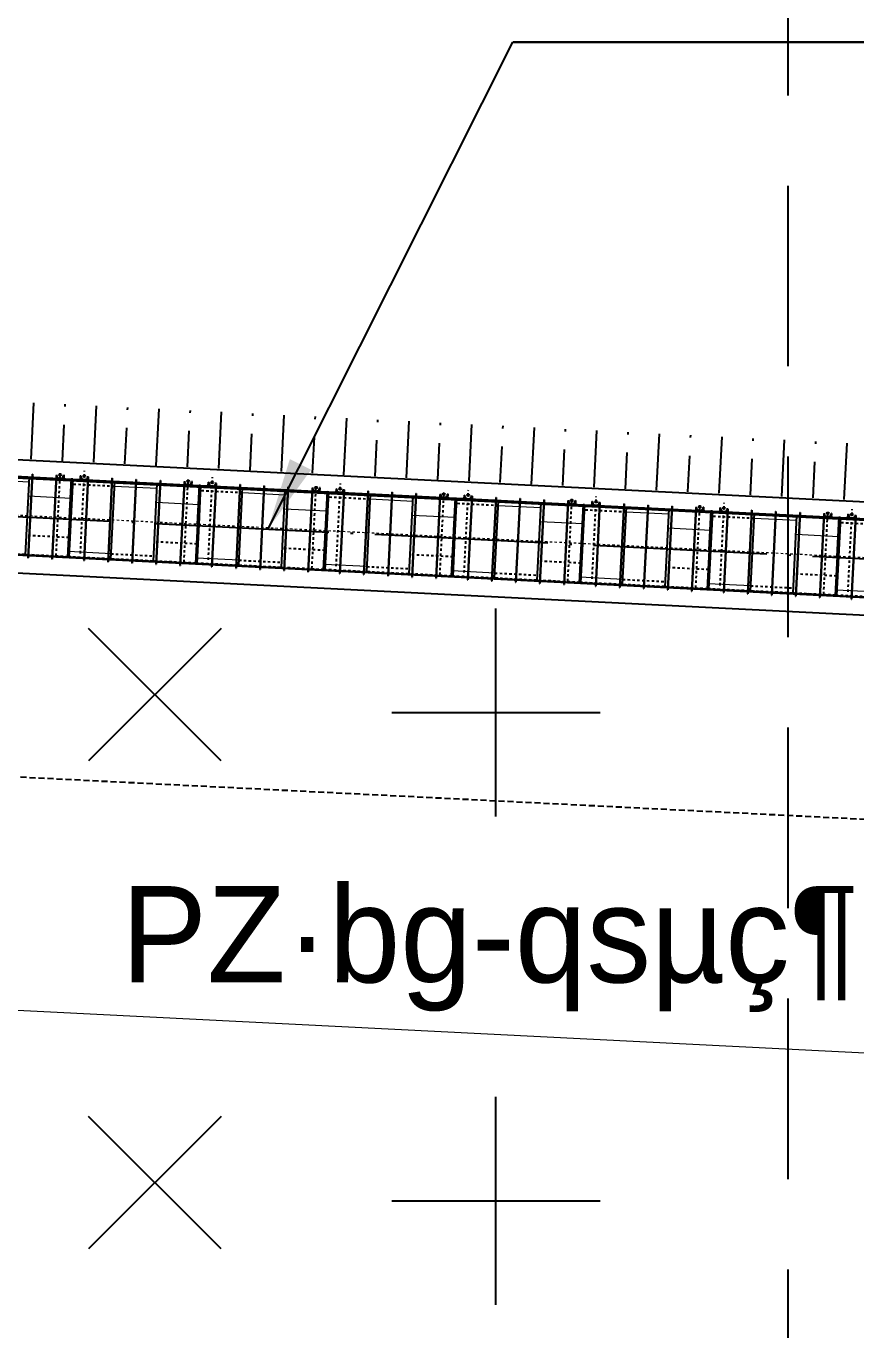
# Model space of a CAD drawing. Header units: inches. Extents: x 444671 to 463716, y 1783086 to 1794968.
# Drawn here: x 457540.9 to 457575.3, y 1787099.6 to 1787153.7 of the extents above; entities that cross this region are included whole.
import ezdxf

# ---------------------------------------------------------------- set-up
doc = ezdxf.new("R2010")
doc.units = ezdxf.units.IN
doc.header["$MEASUREMENT"] = 0
for name, pattern in [('ACAD_ISO04W100', [30, 24, -3, 0, -3]), ('CENTER', [2, 1.25, -0.25, 0.25, -0.25]), ('DASHED2', [9.525, 6.35, -3.175]), ('HIDDEN', [0.375, 0.25, -0.125])]:
    doc.linetypes.add(name, pattern=pattern)
for name, color, linetype in [('4', 4, 'Continuous'), ('Bao', 137, 'Continuous'), ('CONGTRINH', 2, 'Continuous'), ('CTTRINH', 4, 'Continuous'), ('Dc', 10, 'Continuous'), ('Dong', 252, 'HIDDEN'), ('KHUAT', 8, 'DASHED2'), ('Tam', 1, 'CENTER'), ('Text', 3, 'Continuous'), ('Thachhoc', 125, 'Continuous'), ('Tim', 1, 'ACAD_ISO04W100')]:
    doc.layers.add(name, color=color, linetype=linetype)
doc.layers.add('manh', color=128, linetype='Continuous', lineweight=15)
doc.layers.add('Texdoi', color=40, linetype='Continuous', lineweight=15)
doc.styles.add('VNARIAL', font='')
doc.styles.get('VNARIAL').set_extended_font_data('.VnArial')
doc.linetypes.add('NEN_DA1', pattern='A,1.5,-0.15,["Y",Standard,S=0.2,R=0,X=-0.15,Y=-0.2],-0.005', length=1.655)
doc.dimstyles.new('1-1', dxfattribs={"dimtxt": 2, "dimasz": 2.5, "dimexe": 1, "dimexo": 0, "dimgap": 1, "dimtad": 1, "dimtoh": 1, "dimdec": 0, "dimzin": 0, "dimdsep": 46, "dimtxsty": 'Standard', "dimcen": 0.09, "dimclrd": 3, "dimclre": 3, "dimclrt": 4, "dimadec": 0, "dimazin": 0, "dimtfac": 1, "dimtdec": 0, "dimtmove": 0, "dimatfit": 0, "dimfxl": 0, "dimtolj": 1, "dimtzin": 0, "dimarcsym": 0})
doc.dimstyles.new('D2000', dxfattribs={"dimscale": 2, "dimtxt": 2, "dimasz": 1.5, "dimexe": 1, "dimexo": 1, "dimgap": 1, "dimtad": 1, "dimzin": 1, "dimdsep": 46, "dimtxsty": 'VNARIAL', "dimblk": 'ARCHTICK', "dimcen": 1.5, "dimdle": 1, "dimclrd": 140, "dimclre": 140, "dimclrt": 3, "dimadec": 0, "dimazin": 3, "dimtfac": 1, "dimtix": 1, "dimtmove": 2, "dimatfit": 3, "dimfxl": 0, "dimtolj": 1, "dimtzin": 0, "dimarcsym": 0})
doc.dimstyles.new('kt2000', dxfattribs={"dimscale": 0, "dimtxt": 4, "dimasz": 3, "dimexe": 2.5, "dimexo": 0, "dimgap": 1.3, "dimtad": 1, "dimzin": 0, "dimdsep": 46, "dimtxsty": 'VNARIAL', "dimblk1": 'OBLIQUE', "dimblk2": 'OBLIQUE', "dimsah": 1, "dimcen": 0.8, "dimdle": 2.5, "dimclrd": 256, "dimclre": 256, "dimclrt": 256, "dimaunit": 1, "dimadec": 1, "dimazin": 0, "dimtfac": 1, "dimtofl": 0, "dimtmove": 1, "dimatfit": 3, "dimfxl": 0, "dimtolj": 1, "dimtzin": 0, "dimarcsym": 0})

# ---------------------------------------------------------------- blocks, each defined once
blk = doc.blocks.new('_Oblique')
at = {"color": 0, "linetype": 'ByBlock', "lineweight": -2}
blk.add_line((-0.5, -0.5), (0.5, 0.5), dxfattribs=at)
blk = doc.blocks.new('*D147')
at = {"layer": 'Bao', "color": 3, "lineweight": -2, "ltscale": 0.2, "transparency": 16777216}
for p, q in [((-579388, 29016), (-580498, 6848)), ((-340377, 17046), (-341488, -5121)), ((-576253, 8305), (-345566, -3248))]:
    blk.add_line(p, q, dxfattribs=at)
at = {"layer": 'Bao', "color": 3, "ltscale": 0.2, "transparency": 16777216}
for points in [[(-576219, 8998), (-576288, 7611), (-580415, 8513)], [(-345531, -2555), (-345600, -3942), (-341404, -3457)]]:
    blk.add_solid(points, dxfattribs=at)
at = {"layer": 'Defpoints', "color": 0, "ltscale": 0.2, "transparency": 16777216}
for p in [(-579388, 29016), (-340377, 17046), (-341404, -3457)]:
    blk.add_point(p, dxfattribs=at)
at = {"layer": 'Bao', "color": 4, "ltscale": 0.2, "transparency": 16777216, "insert": (-460717, 6365), "char_height": 3333.33, "attachment_point": 5, "rotation": 357.133}
blk.add_mtext('\\A1;{\\f.VnArial|b0|i0|c0|p34;Ph©n ®o¹n 5}', dxfattribs=at)
blk = doc.blocks.new('_ArchTick')
at = {"color": 0, "linetype": 'ByBlock', "const_width": 0.15}
blk.add_lwpolyline([(-0.5, -0.5), (0.5, 0.5)], dxfattribs=at)
blk = doc.blocks.new('*D128')
at = {"layer": 'Defpoints', "color": 0, "transparency": 16777216}
for p in [(457521.427, 1787134.354), (457648.236, 1787128.02), (457647.696, 1787117.204)]:
    blk.add_point(p, dxfattribs=at)
at = {"layer": 'Dong', "color": 140, "lineweight": -2, "transparency": 16777216}
for p, q in [((457521.328, 1787132.357), (457520.787, 1787121.54)), ((457648.137, 1787126.023), (457647.596, 1787115.206)), ((457518.89, 1787123.638), (457649.694, 1787117.104))]:
    blk.add_line(p, q, dxfattribs=at)
at = {"layer": 'Dong', "color": 140, "lineweight": -2, "transparency": 16777216, "xscale": 3, "yscale": 3, "zscale": 3}
for p, rotation in [((457520.887, 1787123.538), 177.1404552488368), ((457647.696, 1787117.204), 357.1404552488368)]:
    blk.add_blockref('_ArchTick', p, dxfattribs=dict(at, rotation=rotation))
at = {"layer": 'Dong', "color": 3, "transparency": 16777216, "insert": (457584.493, 1787124.408), "char_height": 4, "attachment_point": 5, "rotation": 357.1405, "style": 'VNARIAL'}
blk.add_mtext('\\A1;126.97', dxfattribs=at)
blk = doc.blocks.new('A$C491C4D06')
at = {"layer": 'Bao'}
for p, q in [((-563341, 29832.5), (-558061.6, 29568.1)), ((-559991.2, 26424.7), (-559829.4, 29656.6)), ((-559715.5, 29771.1), (-559701.5, 29770.4)), ((-558716.7, 29721), (-558702.8, 29720.3)), ((-558701.3, 29750.3), (-558708.8, 29600.5)), ((-558409.1, 29585.5), (-558401.6, 29735.3)), ((-558381.7, 29734.3), (-558401.6, 29735.3)), ((-558389.2, 29584.5), (-558381.7, 29734.3)), ((-558089, 29579.5), (-558170.4, 27955.5)), ((-558142.6, 27950.1), (-558061.6, 29568.1)), ((-558029.1, 29576.5), (-558110.5, 27952.5)), ((-558089, 29579.5), (-558029.1, 29576.5)), ((-558029.6, 29566.5), (-552750.2, 29302.1)), ((-557718.5, 29701.1), (-557726, 29551.3)), ((-557718.5, 29701.1), (-557698.5, 29700.1)), ((-557698.5, 29700.1), (-557706, 29550.3)), ((-557406.4, 29535.3), (-557398.9, 29685.1)), ((-557400.4, 29655.1), (-557386.4, 29654.4)), ((-556447.7, 26247.2), (-556285.8, 29479.2)), ((-556401.6, 29605.1), (-556387.7, 29604.4)), ((-555402.9, 29555.1), (-555388.9, 29554.4)), ((-554679.9, 26158.7), (-554518, 29390.6)), ((-554404.2, 29505.1), (-554390.2, 29504.4)), ((-553405.4, 29455), (-553391.4, 29454.3)), ((-553389.9, 29484.3), (-553397.4, 29334.5)), ((-553097.8, 29319.5), (-553090.3, 29469.3)), ((-553070.3, 29468.3), (-553090.3, 29469.3)), ((-553077.8, 29318.5), (-553070.3, 29468.3)), ((-552777.7, 29313.5), (-552859, 27689.5)), ((-552831.3, 27684.1), (-552750.2, 29302.1)), ((-552717.8, 29310.5), (-552799.1, 27686.5)), ((-552777.7, 29313.5), (-552717.8, 29310.5)), ((-552718.3, 29300.5), (-547438.9, 29036.1)), ((-552407.2, 29435.1), (-552414.7, 29285.3)), ((-552407.2, 29435.1), (-552387.2, 29434.1)), ((-552387.2, 29434.1), (-552394.7, 29284.3)), ((-552095.1, 29269.3), (-552087.6, 29419.1)), ((-552089.1, 29389.1), (-552075.1, 29388.4)), ((-551090.3, 29339.1), (-551076.3, 29338.4)), ((-550091.6, 29289.1), (-550077.6, 29288.4)), ((-549092.8, 29239.1), (-549078.8, 29238.4)), ((-551136.3, 25981.2), (-550974.5, 29213.2)), ((-549368.5, 25892.7), (-549206.7, 29124.6)), ((-548094.1, 29189.1), (-548080.1, 29188.4)), ((-548078.6, 29218.3), (-548086.1, 29068.5)), ((-547786.5, 29053.5), (-547779, 29203.3)), ((-547759, 29202.3), (-547779, 29203.3)), ((-547766.5, 29052.5), (-547759, 29202.3)), ((-547466.4, 29047.5), (-547547.7, 27423.5)), ((-547519.9, 27418.1), (-547438.9, 29036.1)), ((-547406.4, 29044.5), (-547487.8, 27420.5)), ((-547466.4, 29047.5), (-547406.4, 29044.5)), ((-547406.9, 29034.5), (-542127.5, 28770.1)), ((-547095.8, 29169.1), (-547103.3, 29019.3)), ((-547095.8, 29169.1), (-547075.8, 29168.1)), ((-547075.8, 29168.1), (-547083.3, 29018.3)), ((-546783.7, 29003.3), (-546776.2, 29153.1)), ((-546777.7, 29123.1), (-546763.7, 29122.4)), ((-545825, 25715.2), (-545663.1, 28947.2)), ((-545779, 29073.1), (-545765, 29072.4)), ((-544780.2, 29023.1), (-544766.2, 29022.4)), ((-544057.2, 25626.7), (-543895.3, 28858.6)), ((-543781.5, 28973.1), (-543767.5, 28972.4)), ((-542782.7, 28923.1), (-542768.7, 28922.4)), ((-542767.2, 28952.3), (-542774.7, 28802.5)), ((-542475.1, 28787.5), (-542467.6, 28937.3)), ((-542447.6, 28936.3), (-542467.6, 28937.3)), ((-542455.1, 28786.5), (-542447.6, 28936.3)), ((-542155, 28781.5), (-542236.3, 27157.5)), ((-542208.6, 27152.1), (-542127.5, 28770.1)), ((-542095.1, 28778.5), (-542176.4, 27154.5)), ((-542155, 28781.5), (-542095.1, 28778.5)), ((-542095.6, 28768.5), (-536816.2, 28504.1)), ((-541784.5, 28903.1), (-541792, 28753.3)), ((-541784.5, 28903.1), (-541764.5, 28902.1)), ((-541764.5, 28902.1), (-541772, 28752.3)), ((-541472.4, 28737.3), (-541464.9, 28887.1)), ((-541466.4, 28857.1), (-541452.4, 28856.4)), ((-540467.6, 28807.1), (-540453.6, 28806.4)), ((-539468.9, 28757.1), (-539454.9, 28756.4)), ((-538470.1, 28707.1), (-538456.1, 28706.4)), ((-540513.6, 25449.2), (-540351.8, 28681.2)), ((-538745.9, 25360.7), (-538584, 28592.6)), ((-537471.4, 28657.1), (-537457.4, 28656.4)), ((-537455.9, 28686.3), (-537463.4, 28536.5)), ((-537163.8, 28521.5), (-537156.3, 28671.3)), ((-537136.3, 28670.3), (-537156.3, 28671.3)), ((-537143.8, 28520.5), (-537136.3, 28670.3)), ((-536843.7, 28515.5), (-536925, 26891.5)), ((-536897.2, 26886.1), (-536816.2, 28504.1)), ((-536783.7, 28512.5), (-536865.1, 26888.5)), ((-536843.7, 28515.5), (-536783.7, 28512.5)), ((-536784.2, 28502.5), (-531504.9, 28238.1)), ((-536473.1, 28637.1), (-536480.6, 28487.3)), ((-536473.1, 28637.1), (-536453.1, 28636.1)), ((-536453.1, 28636.1), (-536460.6, 28486.3)), ((-536161, 28471.3), (-536153.5, 28621.1)), ((-536155, 28591.1), (-536141, 28590.4)), ((-535202.3, 25183.2), (-535040.4, 28415.2)), ((-535156.3, 28541.1), (-535142.3, 28540.4)), ((-534157.5, 28491.1), (-534143.5, 28490.4)), ((-533434.5, 25094.7), (-533272.6, 28326.6)), ((-533158.8, 28441.1), (-533144.8, 28440.4)), ((-532160, 28391.1), (-532146, 28390.4)), ((-532144.5, 28420.3), (-532152, 28270.5)), ((-531852.4, 28255.5), (-531844.9, 28405.3)), ((-531824.9, 28404.3), (-531844.9, 28405.3)), ((-531832.4, 28254.5), (-531824.9, 28404.3)), ((-531532.3, 28249.5), (-531613.7, 26625.5)), ((-531585.9, 26620.1), (-531504.9, 28238.1)), ((-531472.4, 28246.5), (-531553.7, 26622.5)), ((-531532.3, 28249.5), (-531472.4, 28246.5)), ((-531472.9, 28236.5), (-526193.5, 27972.1)), ((-531161.8, 28371.1), (-531169.3, 28221.3)), ((-531161.8, 28371.1), (-531141.8, 28370.1)), ((-531141.8, 28370.1), (-531149.3, 28220.3)), ((-530849.7, 28205.3), (-530842.2, 28355.1)), ((-530843.7, 28325.2), (-530829.7, 28324.5)), ((-529844.9, 28275.1), (-529830.9, 28274.4)), ((-528846.2, 28225.1), (-528832.2, 28224.4)), ((-527847.4, 28175.1), (-527833.5, 28174.4)), ((-558166.6, 27951.3), (-558247.9, 26327.3)), ((-558134.4, 27953.7), (-558216.2, 26321.8)), ((-558106.7, 27948.3), (-558188, 26324.3)), ((-558170.4, 27955.5), (-558110.5, 27952.5)), ((-558166.6, 27951.3), (-558106.7, 27948.3)), ((-558134.6, 27949.7), (-558134.5, 27951.7)), ((-552855.2, 27685.3), (-552936.6, 26061.3)), ((-552823.1, 27687.7), (-552904.8, 26055.8)), ((-552795.3, 27682.3), (-552876.6, 26058.3)), ((-552859, 27689.5), (-552799.1, 27686.5)), ((-552855.2, 27685.3), (-552795.3, 27682.3)), ((-552823.3, 27683.7), (-552823.2, 27685.7)), ((-529891, 24917.2), (-529729.1, 28149.2)), ((-528123.2, 24828.7), (-527961.3, 28060.6)), ((-526848.7, 28125.1), (-526834.7, 28124.4)), ((-526833.2, 28154.3), (-526840.7, 28004.5)), ((-526541.1, 27989.5), (-526533.6, 28139.3)), ((-526513.6, 28138.3), (-526533.6, 28139.3)), ((-526521.1, 27988.5), (-526513.6, 28138.3)), ((-526221, 27983.5), (-526302.3, 26359.5)), ((-526274.5, 26354.1), (-526193.5, 27972.1)), ((-526161.1, 27980.5), (-526242.4, 26356.5)), ((-526221, 27983.5), (-526161.1, 27980.5)), ((-526161.6, 27970.5), (-520882.2, 27706.1)), ((-525850.4, 28105.1), (-525857.9, 27955.3)), ((-525850.4, 28105.1), (-525830.5, 28104.1)), ((-525830.5, 28104.1), (-525838, 27954.3)), ((-525538.3, 27939.3), (-525530.8, 28089.1)), ((-525532.3, 28059.2), (-525518.4, 28058.5)), ((-547543.9, 27419.3), (-547625.2, 25795.4)), ((-547511.7, 27421.7), (-547593.5, 25789.8)), ((-547484, 27416.3), (-547565.3, 25792.4)), ((-547547.7, 27423.5), (-547487.8, 27420.5)), ((-547543.9, 27419.3), (-547484, 27416.3)), ((-547511.9, 27417.7), (-547511.8, 27419.7)), ((-542232.6, 27153.3), (-542313.9, 25529.4)), ((-542200.4, 27155.7), (-542282.1, 25523.8)), ((-542172.6, 27150.3), (-542254, 25526.4)), ((-542236.3, 27157.5), (-542176.4, 27154.5)), ((-542232.6, 27153.3), (-542172.6, 27150.3)), ((-542200.6, 27151.7), (-542200.5, 27153.7)), ((-563526.8, 26601.7), (-558247.4, 26337.3)), ((-536921.2, 26887.3), (-537002.5, 25263.4)), ((-536889, 26889.7), (-536970.8, 25257.8)), ((-536861.3, 26884.3), (-536942.6, 25260.4)), ((-536925, 26891.5), (-536865.1, 26888.5)), ((-536921.2, 26887.3), (-536861.3, 26884.3)), ((-536889.2, 26885.7), (-536889.1, 26887.7)), ((-531609.9, 26621.3), (-531691.2, 24997.4)), ((-531577.7, 26623.7), (-531659.4, 24991.8)), ((-531549.9, 26618.3), (-531631.3, 24994.4)), ((-531613.7, 26625.5), (-531553.7, 26622.5)), ((-531609.9, 26621.3), (-531549.9, 26618.3)), ((-531577.9, 26619.7), (-531577.8, 26621.7)), ((-559889.4, 26299.4), (-559875.4, 26298.7)), ((-558890.6, 26249.4), (-558876.6, 26248.7)), ((-558247.9, 26327.3), (-558188, 26324.3)), ((-558215.5, 26335.7), (-552936.1, 26071.3)), ((-557574.3, 26183.5), (-557560.3, 26182.8)), ((-556575.5, 26133.5), (-556561.5, 26132.8)), ((-555576.8, 26083.4), (-555562.8, 26082.7)), ((-554578, 26033.4), (-554564, 26032.7)), ((-552936.6, 26061.3), (-552876.6, 26058.3)), ((-552904.1, 26069.7), (-547624.7, 25805.3)), ((-526298.5, 26355.3), (-526379.9, 24731.4)), ((-526266.4, 26357.7), (-526348.1, 24725.8)), ((-526238.6, 26352.3), (-526319.9, 24728.4)), ((-526302.3, 26359.5), (-526242.4, 26356.5)), ((-526298.5, 26355.3), (-526238.6, 26352.3)), ((-526266.6, 26353.7), (-526266.5, 26355.7)), ((-553579.3, 25983.4), (-553565.3, 25982.7)), ((-552262.9, 25917.5), (-552248.9, 25916.8)), ((-551264.2, 25867.5), (-551250.2, 25866.8)), ((-550265.4, 25817.4), (-550251.4, 25816.7)), ((-549266.7, 25767.4), (-549252.7, 25766.7)), ((-548267.9, 25717.4), (-548253.9, 25716.7)), ((-547625.2, 25795.4), (-547565.3, 25792.4)), ((-547592.8, 25803.8), (-542313.4, 25539.3)), ((-546951.6, 25651.5), (-546937.6, 25650.8)), ((-545952.8, 25601.5), (-545938.8, 25600.8)), ((-544954.1, 25551.4), (-544940.1, 25550.7)), ((-543955.3, 25501.4), (-543941.4, 25500.7)), ((-542956.6, 25451.4), (-542942.6, 25450.7)), ((-542313.9, 25529.4), (-542254, 25526.4)), ((-542281.4, 25537.8), (-537002, 25273.3)), ((-541640.2, 25385.5), (-541626.3, 25384.8)), ((-540641.5, 25335.5), (-540627.5, 25334.8)), ((-539642.7, 25285.5), (-539628.8, 25284.8)), ((-538644, 25235.4), (-538630, 25234.7)), ((-537645.2, 25185.4), (-537631.3, 25184.7)), ((-537002.5, 25263.4), (-536942.6, 25260.4)), ((-536970.1, 25271.8), (-531690.7, 25007.4)), ((-536328.9, 25119.5), (-536314.9, 25118.8)), ((-535330.1, 25069.5), (-535316.2, 25068.8)), ((-534331.4, 25019.5), (-534317.4, 25018.8)), ((-533332.6, 24969.4), (-533318.7, 24968.7)), ((-532333.9, 24919.4), (-532319.9, 24918.7)), ((-531691.2, 24997.4), (-531631.3, 24994.4)), ((-531658.7, 25005.8), (-526379.4, 24741.4)), ((-531017.5, 24853.5), (-531003.6, 24852.8)), ((-530018.8, 24803.5), (-530004.8, 24802.8)), ((-529020.1, 24753.5), (-529006.1, 24752.8)), ((-528021.3, 24703.4), (-528007.3, 24702.7)), ((-527022.6, 24653.4), (-527008.6, 24652.7)), ((-526379.9, 24731.4), (-526319.9, 24728.4)), ((-526347.4, 24739.8), (-521068, 24475.4)), ((-525706.2, 24587.5), (-525692.2, 24586.8))]:
    blk.add_line(p, q, dxfattribs=at)
at = {"layer": 'Bao', "ltscale": 0.2}
for p, q in [((-559715.5, 29771.1), (-559889.4, 26299.4)), ((-559701.5, 29770.4), (-559875.4, 26298.7)), ((-558716.7, 29721), (-558890.6, 26249.4)), ((-558702.8, 29720.3), (-558876.6, 26248.7)), ((-558053.6, 29567.7), (-558029.6, 29566.5)), ((-557400.4, 29655.1), (-557574.3, 26183.5)), ((-557386.4, 29654.4), (-557560.3, 26182.8)), ((-556401.6, 29605.1), (-556575.5, 26133.5)), ((-556387.7, 29604.4), (-556561.5, 26132.8)), ((-555402.9, 29555.1), (-555576.8, 26083.4)), ((-555388.9, 29554.4), (-555562.8, 26082.7)), ((-554404.2, 29505.1), (-554578, 26033.4)), ((-554390.2, 29504.4), (-554564, 26032.7)), ((-553405.4, 29455), (-553579.3, 25983.4)), ((-553391.4, 29454.3), (-553565.3, 25982.7)), ((-552742.2, 29301.7), (-552718.3, 29300.5)), ((-552089.1, 29389.1), (-552262.9, 25917.5)), ((-552075.1, 29388.4), (-552248.9, 25916.8)), ((-551090.3, 29339.1), (-551264.2, 25867.5)), ((-551076.3, 29338.4), (-551250.2, 25866.8)), ((-550091.6, 29289.1), (-550265.4, 25817.4)), ((-550077.6, 29288.4), (-550251.4, 25816.7)), ((-549092.8, 29239.1), (-549266.7, 25767.4)), ((-549078.8, 29238.4), (-549252.7, 25766.7)), ((-548094.1, 29189.1), (-548267.9, 25717.4)), ((-548080.1, 29188.4), (-548253.9, 25716.7)), ((-547430.9, 29035.7), (-547406.9, 29034.5)), ((-546777.7, 29123.1), (-546951.6, 25651.5)), ((-546763.7, 29122.4), (-546937.6, 25650.8)), ((-545779, 29073.1), (-545952.8, 25601.5)), ((-545765, 29072.4), (-545938.8, 25600.8)), ((-544780.2, 29023.1), (-544954.1, 25551.4)), ((-544766.2, 29022.4), (-544940.1, 25550.7)), ((-543781.5, 28973.1), (-543955.3, 25501.4)), ((-543767.5, 28972.4), (-543941.4, 25500.7)), ((-542782.7, 28923.1), (-542956.6, 25451.4)), ((-542768.7, 28922.4), (-542942.6, 25450.7)), ((-542119.6, 28769.7), (-542095.6, 28768.5)), ((-541466.4, 28857.1), (-541640.2, 25385.5)), ((-541452.4, 28856.4), (-541626.3, 25384.8)), ((-540467.6, 28807.1), (-540641.5, 25335.5)), ((-540453.6, 28806.4), (-540627.5, 25334.8)), ((-539468.9, 28757.1), (-539642.7, 25285.5)), ((-539454.9, 28756.4), (-539628.8, 25284.8)), ((-538470.1, 28707.1), (-538644, 25235.4)), ((-538456.1, 28706.4), (-538630, 25234.7)), ((-537471.4, 28657.1), (-537645.2, 25185.4)), ((-537457.4, 28656.4), (-537631.3, 25184.7)), ((-536808.2, 28503.7), (-536784.2, 28502.5)), ((-536155, 28591.1), (-536328.9, 25119.5)), ((-536141, 28590.4), (-536314.9, 25118.8)), ((-535156.3, 28541.1), (-535330.1, 25069.5)), ((-535142.3, 28540.4), (-535316.2, 25068.8)), ((-534157.5, 28491.1), (-534331.4, 25019.5)), ((-534143.5, 28490.4), (-534317.4, 25018.8)), ((-533158.8, 28441.1), (-533332.6, 24969.4)), ((-533144.8, 28440.4), (-533318.7, 24968.7)), ((-532160, 28391.1), (-532333.9, 24919.4)), ((-532146, 28390.4), (-532319.9, 24918.7)), ((-531496.9, 28237.7), (-531472.9, 28236.5)), ((-530843.7, 28325.2), (-531017.5, 24853.5)), ((-530829.7, 28324.5), (-531003.6, 24852.8)), ((-529844.9, 28275.1), (-530018.8, 24803.5)), ((-529830.9, 28274.4), (-530004.8, 24802.8)), ((-528846.2, 28225.1), (-529020.1, 24753.5)), ((-528832.2, 28224.4), (-529006.1, 24752.8)), ((-527847.4, 28175.1), (-528021.3, 24703.4)), ((-527833.5, 28174.4), (-528007.3, 24702.7)), ((-526848.7, 28125.1), (-527022.6, 24653.4)), ((-526834.7, 28124.4), (-527008.6, 24652.7)), ((-526185.5, 27971.7), (-526161.6, 27970.5)), ((-525532.3, 28059.2), (-525706.2, 24587.5)), ((-525518.4, 28058.5), (-525692.2, 24586.8))]:
    blk.add_line(p, q, dxfattribs=at)
at = {"layer": 'Bao'}
for centre in [(-558551.5, 29742.8), (-557548.7, 29692.6), (-553240.1, 29476.8), (-552237.4, 29426.6), (-547928.8, 29210.8), (-546926, 29160.6), (-542617.4, 28944.8), (-541614.7, 28894.6), (-537306.1, 28678.8), (-536303.3, 28628.6), (-531994.7, 28412.8), (-530992, 28362.6), (-526683.4, 28146.8), (-525680.6, 28096.6)]:
    blk.add_circle(centre, 40, dxfattribs=at)
for centre in [(-558551.5, 29742.8), (-557548.7, 29692.6), (-553240.1, 29476.8), (-552237.4, 29426.6), (-547928.8, 29210.8), (-546926, 29160.6), (-542617.4, 28944.8), (-541614.7, 28894.6), (-537306.1, 28678.8), (-536303.3, 28628.6), (-531994.7, 28412.8), (-530992, 28362.6), (-526683.4, 28146.8), (-525680.6, 28096.6)]:
    blk.add_arc(centre, 150, 357.13284, 177.13284, dxfattribs=at)
at = {"layer": 'KHUAT', "ltscale": 5}
for p, q in [((-563365.8, 29815.7), (-558062.5, 29550.1)), ((-558134.4, 27953.7), (-558053.6, 29567.7)), ((-556296.7, 29260.9), (-558064.5, 29349.5)), ((-558054.5, 29549.7), (-552751.1, 29284.1)), ((-552823.1, 27687.7), (-552742.2, 29301.7)), ((-552743.1, 29283.7), (-547439.8, 29018.1)), ((-550985.4, 28994.9), (-552753.2, 29083.5)), ((-547511.7, 27421.7), (-547430.9, 29035.7)), ((-545674, 28728.9), (-547441.8, 28817.5)), ((-547431.8, 29017.7), (-542128.4, 28752.1)), ((-542200.4, 27155.7), (-542119.6, 28769.7)), ((-542120.5, 28751.7), (-536817.1, 28486.1)), ((-540362.7, 28462.9), (-542130.5, 28551.5)), ((-536889, 26889.7), (-536808.2, 28503.7)), ((-535051.4, 28196.9), (-536819.1, 28285.5)), ((-536809.1, 28485.7), (-531505.8, 28220.1)), ((-531577.7, 26623.7), (-531496.9, 28237.7)), ((-531497.8, 28219.7), (-526194.4, 27954.1)), ((-558142.6, 27950.1), (-558223.4, 26336.1)), ((-552831.3, 27684.1), (-552912.1, 26070.1)), ((-529740, 27931), (-531507.8, 28019.5)), ((-526266.4, 26357.7), (-526185.5, 27971.7)), ((-524428.7, 27665), (-526196.5, 27753.5)), ((-526186.4, 27953.7), (-520883.1, 27688.1)), ((-558183.3, 27137.1), (-559951.1, 27225.7)), ((-547519.9, 27418.1), (-547600.8, 25804.1)), ((-542208.6, 27152.1), (-542289.4, 25538.1)), ((-563525.9, 26619.7), (-558222.5, 26354.1)), ((-552872, 26871.1), (-554639.8, 26959.7)), ((-547560.6, 26605.1), (-549328.4, 26693.7)), ((-536897.2, 26886.1), (-536978.1, 25272.1)), ((-531585.9, 26620.1), (-531666.7, 25006.2)), ((-558247.4, 26337.3), (-558223.4, 26336.1)), ((-558214.6, 26353.7), (-552911.2, 26088.1)), ((-556436.7, 26465.4), (-554669, 26376.9)), ((-552936.1, 26071.3), (-552912.1, 26070.1)), ((-552903.2, 26087.7), (-547599.9, 25822.1)), ((-551125.4, 26199.4), (-549357.6, 26110.9)), ((-542249.3, 26339.1), (-544017.1, 26427.7)), ((-536938, 26073.1), (-538705.7, 26161.7)), ((-526274.5, 26354.1), (-526355.4, 24740.2)), ((-547624.7, 25805.3), (-547600.8, 25804.1)), ((-547591.9, 25821.7), (-542288.5, 25556.1)), ((-545814.1, 25933.4), (-544046.3, 25844.9)), ((-542313.4, 25539.3), (-542289.4, 25538.1)), ((-542280.5, 25555.7), (-536977.2, 25290.1)), ((-540502.7, 25667.5), (-538734.9, 25578.9)), ((-531626.6, 25807.1), (-533394.4, 25895.7)), ((-526315.3, 25541.2), (-528083.1, 25629.7)), ((-537002, 25273.3), (-536978.1, 25272.1)), ((-536969.2, 25289.7), (-531665.8, 25024.1)), ((-535191.4, 25401.5), (-533423.6, 25312.9)), ((-531690.7, 25007.4), (-531666.7, 25006.2)), ((-531657.8, 25023.7), (-526354.5, 24758.1)), ((-529880, 25135.5), (-528112.2, 25046.9)), ((-526379.4, 24741.4), (-526355.4, 24740.2)), ((-526346.5, 24757.7), (-521043.1, 24492.1))]:
    blk.add_line(p, q, dxfattribs=at)
at = {"layer": 'manh', "color": 1, "linetype": 'CENTER', "ltscale": 0.05}
blk.add_line((0.1, 0), (-685750.1, 34342.8), dxfattribs=at)
at = {"layer": 'manh'}
for p, q in [((-559840.3, 29438.4), (-561608.1, 29526.9)), ((-554528.9, 29172.4), (-556296.7, 29260.9)), ((-558101.7, 28767.1), (-559869.5, 28855.6)), ((-549217.6, 28906.4), (-550985.4, 28994.9)), ((-543906.3, 28640.4), (-545674, 28728.9)), ((-552790.4, 28501.1), (-554558.1, 28589.6)), ((-547479, 28235.1), (-549246.8, 28323.6)), ((-538594.9, 28374.4), (-540362.7, 28462.9)), ((-533283.6, 28108.4), (-535051.4, 28196.9)), ((-542167.7, 27969.1), (-543935.4, 28057.6)), ((-536856.3, 27703.1), (-538624.1, 27791.6)), ((-527972.2, 27842.4), (-529740, 27931)), ((-531545, 27437.1), (-533312.8, 27525.6)), ((-526233.6, 27171.1), (-528001.4, 27259.6)), ((-556436.7, 26465.4), (-558204.5, 26554)), ((-551125.4, 26199.4), (-552893.2, 26288)), ((-545814.1, 25933.4), (-547581.8, 26022)), ((-540502.7, 25667.5), (-542270.5, 25756)), ((-535191.4, 25401.5), (-536959.1, 25490)), ((-529880, 25135.5), (-531647.8, 25224)), ((-524568.7, 24869.5), (-526336.5, 24958))]:
    blk.add_line(p, q, dxfattribs=at)
at = {"layer": 'Tam', "ltscale": 3}
for p, q in [((-558719.7, 26383), (-558548.1, 29809.8)), ((-557709.5, 26482.6), (-557537.9, 29909.4)), ((-553408.4, 26117), (-553236.8, 29543.8)), ((-552398.1, 26216.6), (-552226.5, 29643.4)), ((-548097, 25851), (-547925.4, 29277.8)), ((-547086.8, 25950.6), (-546915.2, 29377.4)), ((-542785.7, 25585), (-542614.1, 29011.8)), ((-541775.4, 25684.6), (-541603.8, 29111.4)), ((-537474.3, 25319), (-537302.7, 28745.8)), ((-536464.1, 25418.6), (-536292.5, 28845.4)), ((-532163, 25053), (-531991.4, 28479.8)), ((-531152.8, 25152.6), (-530981.1, 28579.4)), ((-526851.7, 24787), (-526680, 28213.8)), ((-525841.4, 24886.6), (-525669.8, 28313.4))]:
    blk.add_line(p, q, dxfattribs=at)
at = {"layer": 'Tam'}
for p, q in [((-558613.9, 29745.9), (-558489, 29739.7)), ((-557611.2, 29695.7), (-557486.3, 29689.5)), ((-553302.6, 29479.9), (-553177.7, 29473.7)), ((-552299.8, 29429.7), (-552174.9, 29423.5)), ((-547991.2, 29213.9), (-547866.3, 29207.7)), ((-546988.5, 29163.7), (-546863.6, 29157.5)), ((-542679.9, 28947.9), (-542555, 28941.7)), ((-541677.1, 28897.7), (-541552.2, 28891.5)), ((-537368.5, 28681.9), (-537243.6, 28675.7)), ((-536365.8, 28631.7), (-536240.9, 28625.5)), ((-532057.2, 28416), (-531932.3, 28409.7)), ((-531054.4, 28365.7), (-530929.5, 28359.5)), ((-526745.8, 28150), (-526620.9, 28143.7)), ((-525743.1, 28099.8), (-525618.2, 28093.5))]:
    blk.add_line(p, q, dxfattribs=at)
at = {"layer": 'Bao', "ltscale": 0.2}
dim = blk.add_aligned_dim(p1=(-579387.9, 29016.1), p2=(-340377.4, 17046.3), distance=-20528.8, text='{\\f.VnArial|b0|i0|c0|p34;Ph©n ®o¹n 5}', dimstyle='1-1', override={"dimscale": 1666.666721, "dimlfac": -1}, dxfattribs=at)
dim.commit()
dim.dimension.update_dxf_attribs({"geometry": '*D147', "text_midpoint": (-460717.3, 6364.8)})

msp = doc.modelspace()

# ---------------------------------------------------------------- linework, layer by layer
at = {"layer": '4', "linetype": 'NEN_DA1', "ltscale": 8}
msp.add_line((458100.8648, 1787107.7053), (457415.1157, 1787141.9927), dxfattribs=at)
msp.add_lwpolyline([(457398.5161, 1787262.3681), (457398.5161, 1787138.1253), (458100.9174, 1787103.0053)], dxfattribs=at)
at = {"layer": 'CONGTRINH', "ltscale": 10}
for points in [[(457415.1468, 1787141.2402), (458100.896, 1787106.9528)], [(457414.987, 1787138.0442), (458100.7362, 1787103.7568)]]:
    msp.add_lwpolyline(points, dxfattribs=at)
at = {"layer": 'CTTRINH', "color": 4, "linetype": 'ByBlock'}
for p, q in [((457541.061, 1787135.7474), (457541.1774, 1787138.0945)), ((457543.6578, 1787135.6187), (457543.7742, 1787137.9658)), ((457546.2546, 1787135.4899), (457546.371, 1787137.837)), ((457548.8514, 1787135.3611), (457548.9678, 1787137.7082)), ((457551.4482, 1787135.2323), (457551.5646, 1787137.5795)), ((457554.045, 1787135.1036), (457554.1614, 1787137.4507)), ((457556.6418, 1787134.9748), (457556.7582, 1787137.3219)), ((457559.2386, 1787134.846), (457559.355, 1787137.1932)), ((457561.8355, 1787134.7173), (457561.9518, 1787137.0644)), ((457564.4323, 1787134.5885), (457564.5486, 1787136.9356)), ((457567.0291, 1787134.4597), (457567.1455, 1787136.8069)), ((457569.6259, 1787134.331), (457569.7423, 1787136.6781)), ((457572.2227, 1787134.2022), (457572.3391, 1787136.5493)), ((457574.8195, 1787134.0734), (457574.9359, 1787136.4205))]:
    msp.add_line(p, q, dxfattribs=at)
at = {"layer": 'Dong', "ltscale": 30}
msp.add_line((457572.4938, 1787038.3548), (457572.4938, 1787253.7891), dxfattribs=at)
msp.add_line((457572.4938, 1787038.3548), (457572.4938, 1787253.7891), dxfattribs=at)
at = {"layer": 'Dong', "color": 3, "ltscale": 6}
for p, q in [((457542.3594, 1787135.683), (457542.4758, 1787138.0302)), ((457544.9562, 1787135.5543), (457545.0726, 1787137.9014)), ((457547.553, 1787135.4255), (457547.6694, 1787137.7726)), ((457550.1498, 1787135.2967), (457550.2662, 1787137.6438)), ((457552.7466, 1787135.168), (457552.863, 1787137.5151)), ((457555.3434, 1787135.0392), (457555.4598, 1787137.3863)), ((457557.9402, 1787134.9104), (457558.0566, 1787137.2575)), ((457560.537, 1787134.7817), (457560.6534, 1787137.1288)), ((457563.1339, 1787134.6529), (457563.2502, 1787137)), ((457565.7307, 1787134.5241), (457565.8471, 1787136.8712)), ((457568.3275, 1787134.3954), (457568.4439, 1787136.7425)), ((457570.9243, 1787134.2666), (457571.0407, 1787136.6137)), ((457573.5211, 1787134.1378), (457573.6375, 1787136.4849))]:
    msp.add_line(p, q, dxfattribs=at)
at = {"layer": 'Text', "color": 140, "linetype": 'ByBlock', "lineweight": 30}
msp.add_line((457607.097, 1787153.0725), (457561.0568, 1787153.0725), dxfattribs=at)
at = {"layer": 'Thachhoc'}
for points in [[(457560.3574, 1787120.9066), (457560.3574, 1787129.5466)], [(457548.946, 1787123.2244), (457543.4475, 1787128.7229)], [(457548.946, 1787128.7229), (457543.4475, 1787123.2244)], [(457556.0374, 1787125.2266), (457564.6774, 1787125.2266)], [(457560.3574, 1787100.6357), (457560.3574, 1787109.2757)], [(457548.946, 1787102.9535), (457543.4475, 1787108.4519)], [(457548.946, 1787108.4519), (457543.4475, 1787102.9535)], [(457556.0374, 1787104.9557), (457564.6774, 1787104.9557)]]:
    msp.add_lwpolyline(points, dxfattribs=at)
at = {"layer": 'Tim', "ltscale": 0.3}
msp.add_lwpolyline([(457400.8161, 1787140.3548), (458100.8161, 1787105.3548)], dxfattribs=at)

# ---------------------------------------------------------------- block references
at = {"layer": 'Texdoi', "xscale": 0.0009999999892897904, "yscale": 0.0009999999310821295, "zscale": 0.001}
msp.add_blockref('A$C491C4D06', (458100.8161, 1787105.3548), dxfattribs=at)

# ---------------------------------------------------------------- texts
at = {"layer": 'Dc', "lineweight": 13, "insert": (457544.7957, 1787118.0206), "char_height": 4, "width": 28.916021, "attachment_point": 1}
msp.add_mtext('{\\fGeo TimesP|b0|i0|c0|p34;PZ·bg-qsµç¶}', dxfattribs=at)

# ---------------------------------------------------------------- dimensions: what is measured, and where the dimension line sits
at = {"layer": 'Dong'}
dim = msp.add_aligned_dim(p1=(457521.4274, 1787134.3543), p2=(457648.2364, 1787128.0202), distance=-10.8299, dimstyle='D2000', dxfattribs=at)
dim.commit()
dim.dimension.update_dxf_attribs({"geometry": '*D128', "text_midpoint": (457584.4933, 1787124.4081)})

# ---------------------------------------------------------------- leaders
at = {"layer": 'Text', "color": 140, "linetype": 'ByBlock', "lineweight": 30}
msp.add_leader([(457550.8954, 1787132.85, 0.0127), (457561.0568, 1787153.0725, 0.0127)], dimstyle='kt2000', override={"dimscale": 1, "dimtad": 0, "dimarcsym": 1}, dxfattribs=at)

doc.saveas('drawing.dxf')
